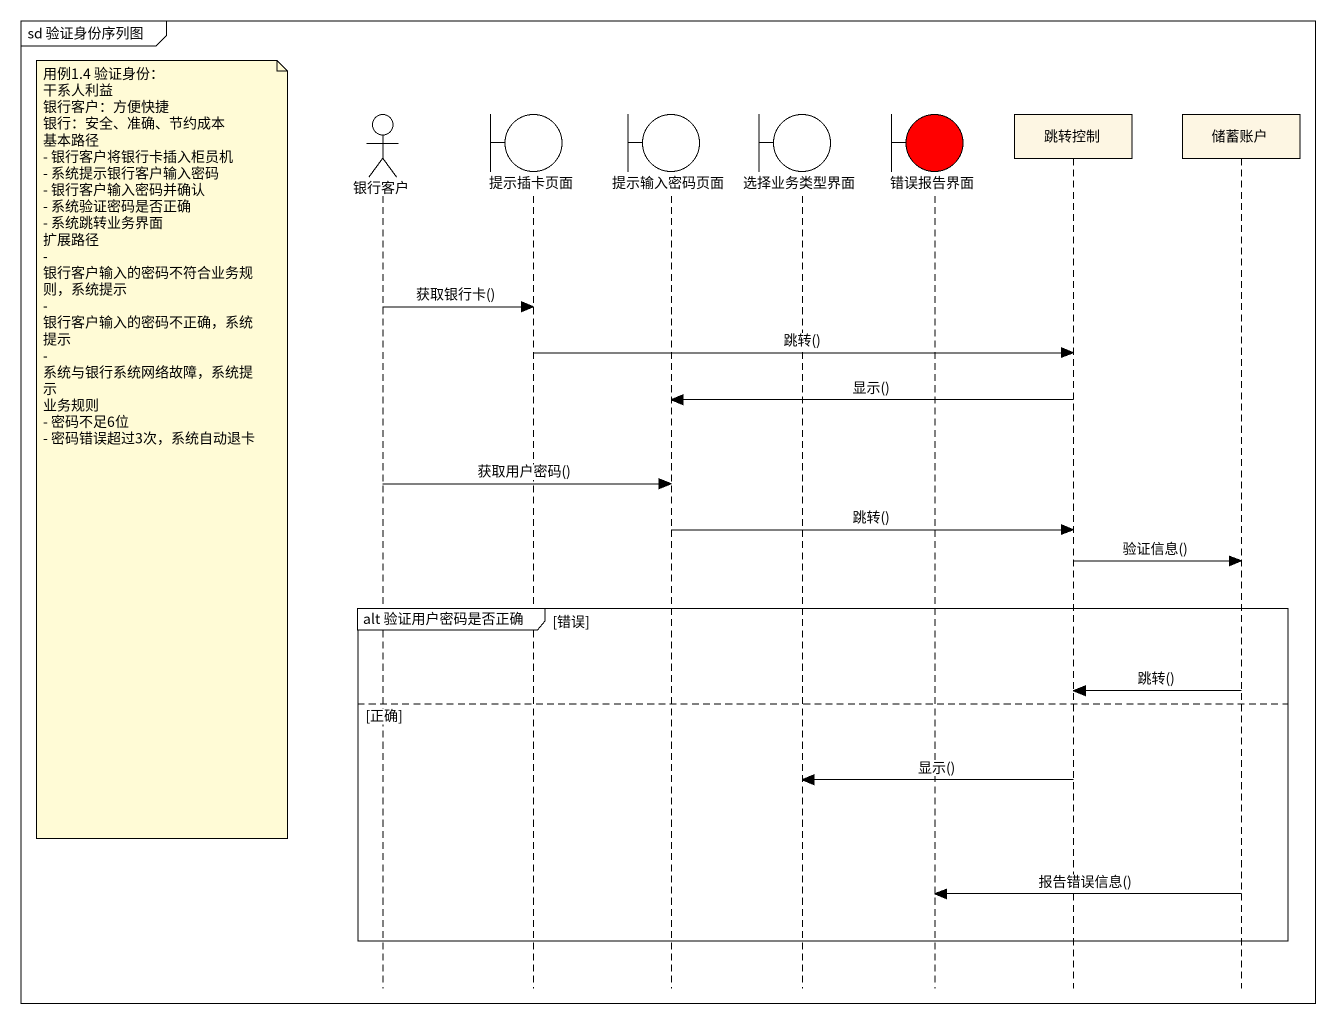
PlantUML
@startuml
mainframe sd 验证身份序列图
hide footbox
actor 银行客户
boundary 提示插卡页面
boundary 提示输入密码页面
boundary 选择业务类型界面
boundary 错误报告界面 #FF0000
participant 跳转控制
participant 储蓄账户

银行客户 -> 提示插卡页面 : 获取银行卡()
提示插卡页面 -> 跳转控制 : 跳转()
跳转控制 -> 提示输入密码页面 : 显示()
note left of 银行客户
  用例1.4 验证身份：
  干系人利益
  银行客户：方便快捷
  银行：安全、准确、节约成本
  基本路径
  - 银行客户将银行卡插入柜员机
  - 系统提示银行客户输入密码
  - 银行客户输入密码并确认
  - 系统验证密码是否正确
  - 系统跳转业务界面
  扩展路径
  - 银行客户输入的密码不符合业务规则，系统提示
  - 银行客户输入的密码不正确，系统提示
  - 系统与银行系统网络故障，系统提示
  业务规则
  - 密码不足6位
  - 密码错误超过3次，系统自动退卡
end note
银行客户 -> 提示输入密码页面 : 获取用户密码()
提示输入密码页面 -> 跳转控制 : 跳转()
跳转控制 -> 储蓄账户 : 验证信息()
group alt 验证用户密码是否正确 [错误]
  储蓄账户 -> 跳转控制 : 跳转()
else 正确
  跳转控制 -> 选择业务类型界面 : 显示()
  储蓄账户 -> 错误报告界面 : 报告错误信息()
end
@enduml
